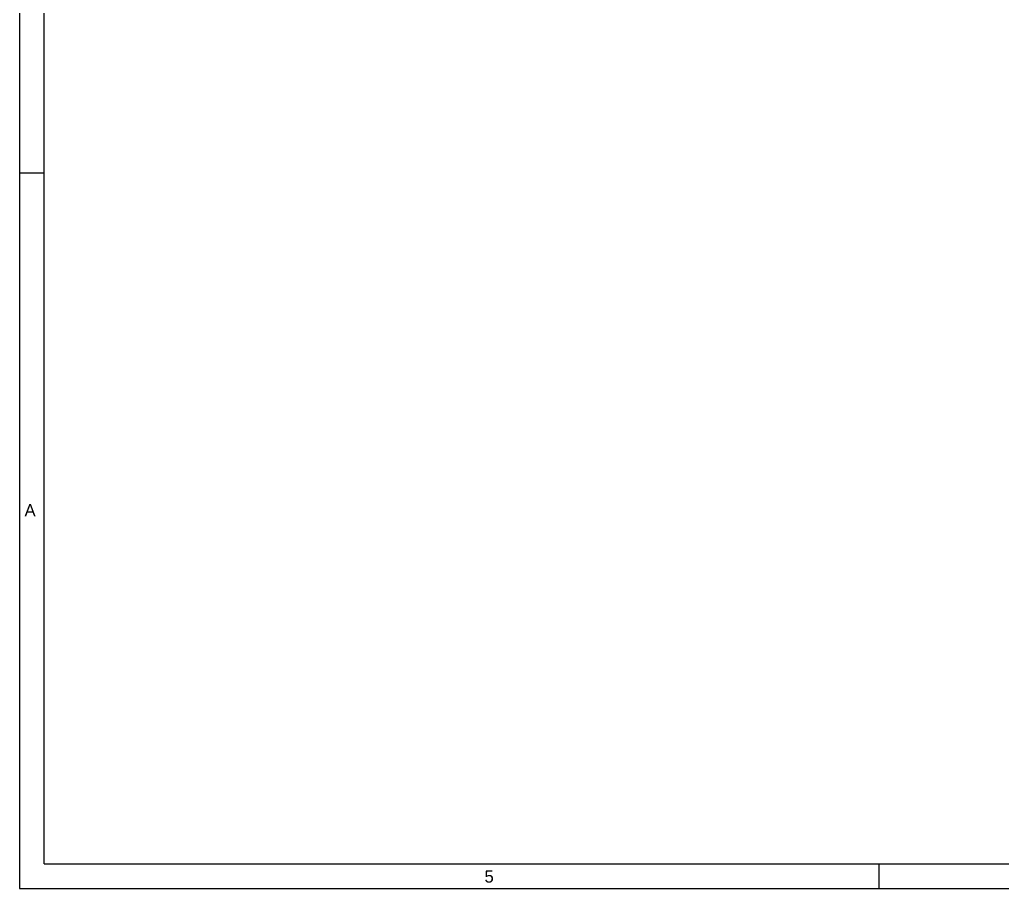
# Model space of a CAD drawing. Extents: x -145 to 275, y -134 to 163.
# Drawn here: x -144.7 to -42.4, y -134 to -43.6 of the extents above; entities that cross this region are included whole.
import ezdxf

# ---------------------------------------------------------------- set-up
doc = ezdxf.new("R2010")
doc.units = 0
doc.layers.add('DIMENSION', color=7, linetype='CONTINUOUS')

msp = doc.modelspace()

# ---------------------------------------------------------------- linework, layer by layer
at = {"layer": 'DIMENSION'}
for points in [[(-144.6569, 162.9662), (-144.6569, -133.9598)], [(-142.1169, -131.4198), (-142.1169, 160.4262), (26.5391, 160.4262), (26.5391, 162.9662)], [(-144.6569, -59.5378), (-142.1169, -59.5378)], [(-142.1169, -131.4198), (272.6651, -131.4198)], [(-55.2489, -131.4198), (-55.2489, -133.9598)], [(-144.6569, -133.9598), (275.2051, -133.9598)]]:
    msp.add_lwpolyline(points, dxfattribs=at)

# ---------------------------------------------------------------- texts
at = {"layer": 'DIMENSION', "width": 1.02}
for s, p in [('A', (-144.1489, -95.2671)), ('5', (-96.2902, -133.3671))]:
    msp.add_text(s, height=1.27, dxfattribs=at).set_placement(p)

doc.saveas('drawing.dxf')
